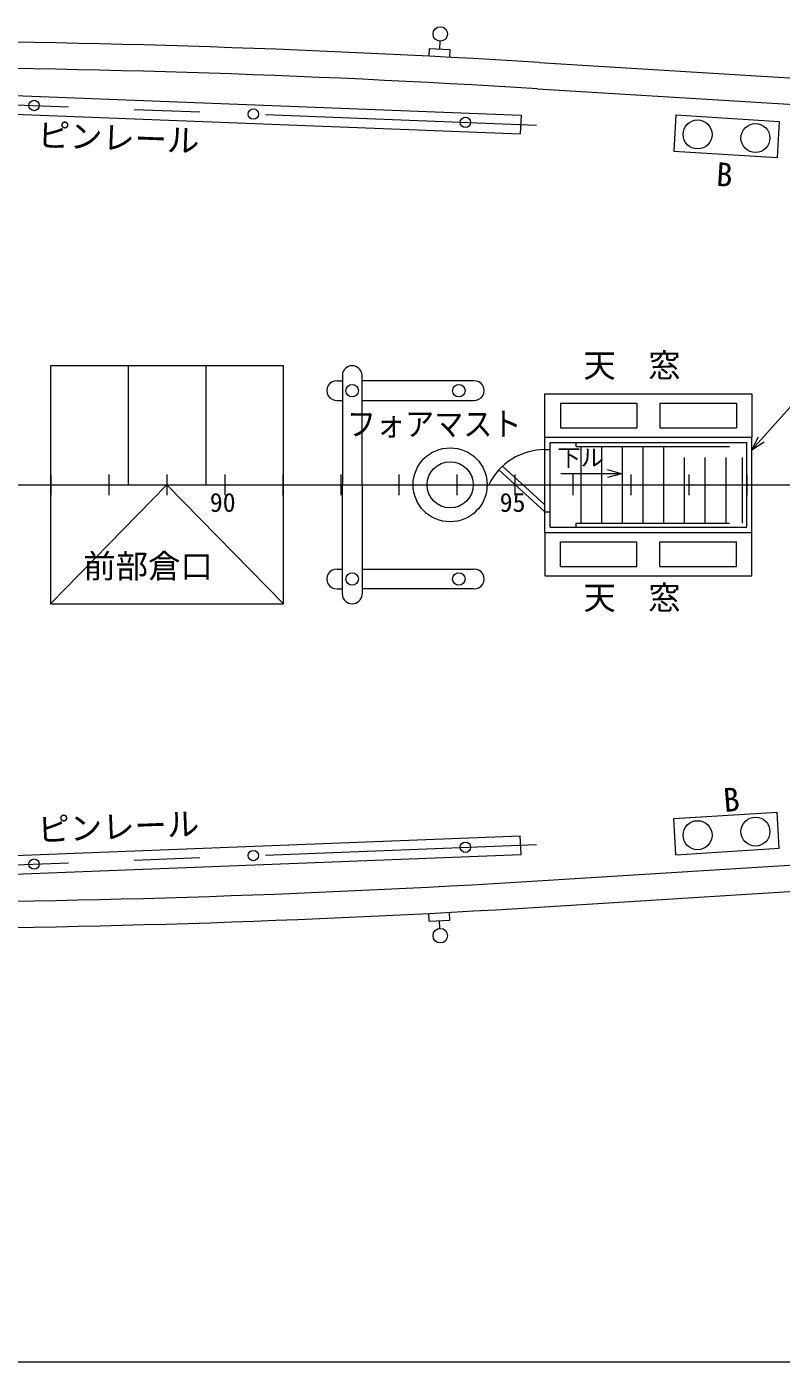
# Model space of a CAD drawing. Units: millimetres, scale not verified. Extents: x -51052 to 51048, y -29700 to 29700.
# Drawn here: x 10428 to 17716, y 1766 to 14668 of the extents above; entities that cross this region are included whole.
import ezdxf
from ezdxf.enums import TextEntityAlignment as Align

# ---------------------------------------------------------------- set-up
doc = ezdxf.new("R2010")
doc.units = ezdxf.units.MM
doc.header["$LTSCALE"] = 100
doc.linetypes.add('USER1', pattern=[50.8, 31.75, -6.35, 6.35, -6.35])
doc.linetypes.add('USER2', pattern=[9.525, 6.35, -3.175])
for name, color, linetype, lineweight in [('0-2_sunpou', 7, 'Continuous', 18), ('0-3_keijou', 7, 'Continuous', 18), ('0-5_text', 7, 'Continuous', 18), ('0-6_center', 7, 'USER1', 18)]:
    doc.layers.add(name, color=color, linetype=linetype, lineweight=lineweight)
doc.styles.add('ＭＳ ゴシック', font='')
doc.styles.get('ＭＳ ゴシック').set_extended_font_data('MS Gothic')

msp = doc.modelspace()

# ---------------------------------------------------------------- linework, layer by layer
at = {"layer": '0-2_sunpou'}
for p, q in [((10661.5, 10342.6), (10661.5, 10142.6)), ((11221.5, 10342.6), (11221.5, 10142.6)), ((11781.5, 10342.6), (11781.5, 10142.6)), ((12341.5, 10342.6), (12341.5, 10142.6)), ((12901.5, 10342.6), (12901.5, 10142.6)), ((12901.5, 10342.6), (12901.5, 10142.6)), ((13461.5, 10342.6), (13461.5, 10142.6)), ((14021.5, 10342.6), (14021.5, 10142.6)), ((14581.5, 10342.6), (14581.5, 10142.6)), ((15141.5, 10342.6), (15141.5, 10142.6)), ((15701.5, 10342.6), (15701.5, 10142.6)), ((16261.5, 10342.6), (16261.5, 10142.6)), ((16821.5, 10342.6), (16821.5, 10142.6)), ((17381.5, 10342.6), (17381.5, 10142.6)), ((-41248.7, 10242.6), (45870.3, 10242.6)), ((34347, 1765.9), (-40697, 1765.9))]:
    msp.add_line(p, q, dxfattribs=at)
at = {"layer": '0-3_keijou'}
for p, q in [((14314.6, 14457.9), (14310.7, 14382.8)), ((14314.6, 14457.9), (14514.3, 14447.1)), ((14418.6, 14528.2), (14414.5, 14452.5)), ((14514.3, 14447.1), (14510.3, 14372.3)), ((15378.2, 14322), (18954.6, 14100.9)), ((7816.1, 14101.5), (15202, 13813.3)), ((15362.5, 14068.5), (18938.9, 13847.4)), ((7809.1, 13921.7), (15195, 13633.4)), ((15202, 13813.3), (15195, 13633.4)), ((16698.4, 13815.6), (17696.5, 13753.9)), ((17696.5, 13753.9), (17674.9, 13404.6)), ((11406.5, 11392.6), (11406.5, 10242.6)), ((12156.5, 11392.6), (12156.5, 10242.6)), ((13426.1, 11247.6), (13476.1, 11247.6)), ((13476.1, 11302.6), (13476.1, 10242.6)), ((13666.1, 10242.6), (13666.1, 11302.6)), ((14746.1, 11247.6), (13666.1, 11247.6)), ((15432, 11122.6), (17432, 11122.6)), ((15432, 10702.6), (15432, 11122.6)), ((17432, 11122.6), (17432, 10702.6)), ((13426.1, 11057.6), (13476.1, 11057.6)), ((13666.1, 11057.6), (14746.1, 11057.6)), ((15582, 11032.6), (16322, 11032.6)), ((15582, 11032.6), (15582, 10792.6)), ((16322, 11032.6), (16322, 10792.6)), ((16542, 11032.6), (16542, 10792.6)), ((16542, 11032.6), (17282, 11032.6)), ((17282, 11032.6), (17282, 10792.6)), ((15582, 10792.6), (16322, 10792.6)), ((16542, 10792.6), (17282, 10792.6)), ((15432, 10702.6), (17432, 10702.6)), ((15432, 9782.6), (15432, 10702.6)), ((15432, 10582.6), (15482, 10582.6)), ((15482, 10652.6), (17382, 10652.6)), ((15482, 9832.6), (15482, 10652.6)), ((15733.2, 10612.6), (15733.2, 10652.6)), ((15733.2, 10612.6), (16582, 10612.6)), ((15782, 9872.6), (15782, 10612.6)), ((15982, 9872.6), (15982, 10612.6)), ((16182, 9872.6), (16182, 10612.6)), ((16382, 9872.6), (16382, 10612.6)), ((16582, 9872.6), (16582, 10612.6)), ((17382, 9832.6), (17382, 10652.6)), ((17432, 9782.6), (17432, 10702.6)), ((14988.6, 10386.9), (15022.3, 10423.8)), ((15432, 9982.6), (14988.6, 10386.9)), ((15432, 10050.3), (15022.3, 10423.8)), ((10651.5, 10242.6), (12901.5, 10242.6)), ((13476.1, 9182.6), (13476.1, 10242.6)), ((13666.1, 10242.6), (13666.1, 9182.6)), ((15432, 9982.6), (15482, 9982.6)), ((15432, 9982.6), (15482, 9982.6)), ((15482, 9832.6), (17382, 9832.6)), ((15733.2, 9872.6), (16582, 9872.6)), ((15733.2, 9832.6), (15733.2, 9872.6)), ((15432, 9782.6), (17432, 9782.6)), ((15432, 9782.6), (15432, 9362.6)), ((15582, 9692.6), (16322, 9692.6)), ((15582, 9452.6), (15582, 9692.6)), ((16322, 9452.6), (16322, 9692.6)), ((16542, 9692.6), (17282, 9692.6)), ((16542, 9452.6), (16542, 9692.6)), ((17282, 9452.6), (17282, 9692.6)), ((17432, 9362.6), (17432, 9782.6)), ((13426.1, 9427.6), (13476.1, 9427.6)), ((13666.1, 9427.6), (14746.1, 9427.6)), ((15582, 9452.6), (16322, 9452.6)), ((16542, 9452.6), (17282, 9452.6)), ((15432, 9362.6), (17432, 9362.6)), ((13426.1, 9237.6), (13476.1, 9237.6)), ((14746.1, 9237.6), (13666.1, 9237.6)), ((17696.5, 6731.4), (17674.9, 7080.7)), ((7809.1, 6563.6), (15195, 6851.9)), ((16698.4, 6669.7), (17696.5, 6731.4)), ((15362.5, 6416.8), (18938.9, 6637.9)), ((15378.2, 6163.2), (18954.6, 6384.3)), ((14314.6, 6027.4), (14310.7, 6102.5)), ((14514.3, 6038.1), (14510.3, 6113)), ((14314.6, 6027.4), (14514.3, 6038.1)), ((14418.6, 5957.1), (14414.5, 6032.8))]:
    msp.add_line(p, q, dxfattribs=at)
at = {"layer": '0-3_keijou', "linetype": 'USER2'}
for p, q in [((16582, 10612.6), (17342, 10612.6)), ((16782, 9872.6), (16782, 10612.6)), ((16982, 9872.6), (16982, 10612.6)), ((17182, 9872.6), (17182, 10612.6)), ((17342, 9872.6), (17342, 10612.6)), ((16582, 9872.6), (17342, 9872.6))]:
    msp.add_line(p, q, dxfattribs=at)
at = {"layer": '0-3_keijou'}
for points in [[(16698.4, 13815.6), (16676.8, 13466.3), (17674.9, 13404.6)], [(16698.4, 6669.7), (16676.8, 7019), (17674.9, 7080.7)], [(7816.1, 6383.8), (15202, 6672), (15195, 6851.9)]]:
    msp.add_lwpolyline(points, dxfattribs=at)
msp.add_lwpolyline([(10656.5, 9092.6), (12906.5, 9092.6), (12906.5, 11392.6), (10656.5, 11392.6)], close=True, dxfattribs=at)
for centre, radius in [((14422.3, 14598.1), 70), ((10498.8, 13906.9), 50), ((12616.4, 13824.1), 50), ((14664.9, 13744.2), 50), ((16907.1, 13627.4), 140), ((17466.1, 13592.8), 140), ((13571.1, 11152.6), 60), ((14601.1, 11152.6), 60), ((14517.4, 10242.6), 357.5), ((14517.4, 10242.6), 222.5), ((13571.1, 9332.6), 60), ((14601.1, 9332.6), 60), ((16907.1, 6857.9), 140), ((17466.1, 6892.5), 140), ((12616.4, 6661.2), 50), ((14664.9, 6741.1), 50), ((10498.8, 6578.4), 50), ((14422.3, 5887.2), 70)]:
    msp.add_circle(centre, radius, dxfattribs=at)
for centre, radius, start, end in [((8590.8, -95468.4), 110000, 86.4624, 90), ((8590.8, -95468.4), 109746, 86.4624, 90), ((13571.1, 11297.5), 95.1, 3.09632, 176.90368), ((13421.3, 11152.6), 95.1, 87.0624, 272.9376), ((14751, 11152.6), 95.1, 267.0624, 92.9376), ((15432, 9982.6), 600, 90, 154.32071), ((13421.3, 9332.6), 95.1, 87.0624, 272.9376), ((14751, 9332.6), 95.1, 267.0624, 92.9376), ((13571.1, 9187.8), 95.1, 183.09632, 356.90368), ((8590.8, 115953.6), 109746, 270, 273.5376), ((8590.8, 115953.6), 110000, 270, 273.5376)]:
    msp.add_arc(centre, radius, start, end, dxfattribs=at)
at = {"layer": '0-5_text'}
for p, q in [((17432, 10581.3), (18112.2, 11342.4)), ((17432, 10581.3), (17495, 10706.2)), ((17432, 10581.3), (17549, 10657.9)), ((16171.9, 10350), (15585.2, 10350)), ((16171.9, 10350), (16036.8, 10386.3)), ((16171.9, 10350), (16036.8, 10313.8))]:
    msp.add_line(p, q, dxfattribs=at)
at = {"layer": '0-6_center'}
for p, q in [((7659.3, 14017.6), (15351.7, 13717.3)), ((7659.3, 6467.7), (15351.7, 6767.9))]:
    msp.add_line(p, q, dxfattribs=at)
msp.add_lwpolyline([(12906.5, 9092.6), (11781.5, 10242.6), (10656.5, 9092.6)], dxfattribs=at)

# ---------------------------------------------------------------- texts
at = {"layer": '0-2_sunpou', "style": 'ＭＳ ゴシック'}
for s, p in [('90', (12196.1, 9926.2)), ('95', (14996.1, 9926.2))]:
    msp.add_text(s, height=183.3, dxfattribs=at).set_placement(p, align=Align.BOTTOM_LEFT)
at = {"layer": '0-5_text', "style": 'ＭＳ ゴシック'}
for s, rotation, p in [('ピンレール', 357.765, (10526.8, 13442.2)), ('B', 356.462, (17077.9, 13062.5)), ('B', 4.886, (17171.9, 7013)), ('ピンレール', 2.235, (10539.2, 6727))]:
    msp.add_text(s, height=229.1, rotation=rotation, dxfattribs=at).set_placement(p, align=Align.BOTTOM_LEFT)
for s, height, p in [('天\u3000窓', 229.1, (15805.1, 11213.7)), ('下ル', 165, (15551.9, 10373.9)), ('前部倉口', 229.1, (10975.2, 9273.5)), ('天\u3000窓', 229.1, (15805.1, 8969.3))]:
    msp.add_text(s, height=height, dxfattribs=at).set_placement(p, align=Align.BOTTOM_LEFT)
at = {"layer": '0-5_text', "style": 'ＭＳ ゴシック', "width": 0.9}
msp.add_text('フォアマスト', height=229.1, dxfattribs=at).set_placement((13519.4, 10647.4), align=Align.BOTTOM_LEFT)

doc.saveas('drawing.dxf')
